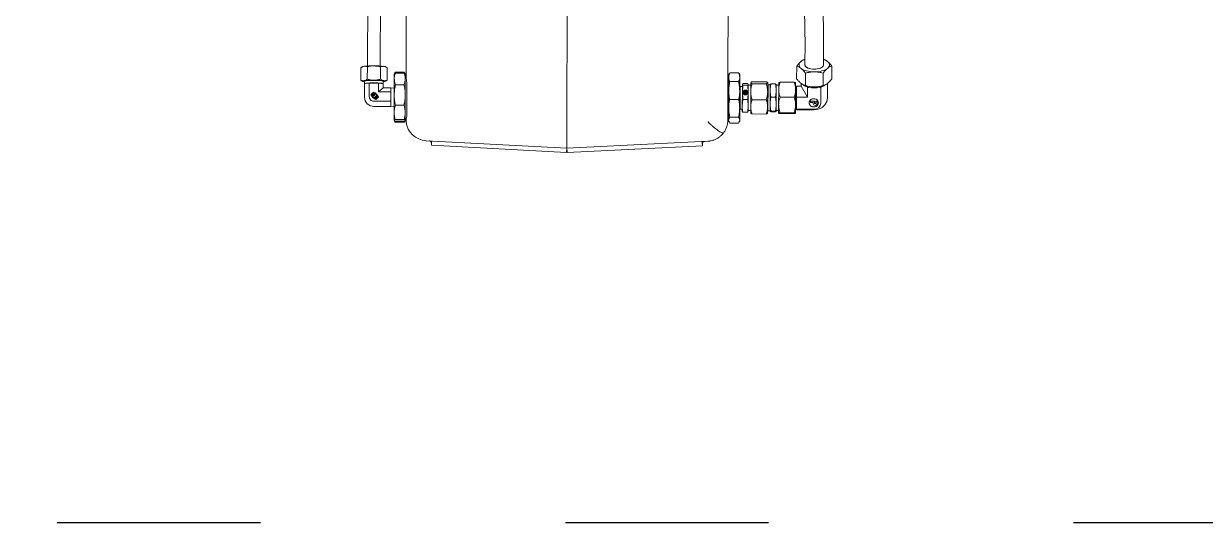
# Model space of a CAD drawing. Extents: x 766778 to 845620, y 133762 to 209800.
# Drawn here: x 787697 to 789093, y 189493 to 190082 of the extents above; entities that cross this region are included whole.
import ezdxf

# ---------------------------------------------------------------- set-up
doc = ezdxf.new("R2010")
doc.units = 0
doc.header["$MEASUREMENT"] = 0
doc.linetypes.add('ACAD_ISO03W100', pattern=[30, 12, -18])
doc.layers.get('0').update_dxf_attribs({"color": 1, "linetype": 'CONTINUOUS'})

# ---------------------------------------------------------------- blocks, each defined once
blk = doc.blocks.new('fifui')
at = {"color": 252, "linetype": 'Continuous', "lineweight": 5}
for p, q in [((404822.6, -8672.6), (404822.6, -8978.4)), ((404868.1, -8989.9), (404868.1, -8679.9)), ((405248.1, -8679.9), (405248.1, -8989.9)), ((405058.1, -9052.1), (405058.1, -8689.7)), ((404837.6, -8978.4), (404837.6, -8742.1)), ((405339.1, -8949.4), (405339.1, -8976.1)), ((405361.1, -8976.1), (405361.1, -8949.4)), ((404814.5, -8995), (404814.5, -8980.4)), ((404816.7, -8979.1), (404815.6, -8979.7)), ((404822.3, -8979.4), (404822.3, -8994)), ((404837.9, -8979.4), (404837.9, -8994)), ((404844.6, -8979.7), (404843.5, -8979.1)), ((404845.7, -8980.4), (404845.7, -8995)), ((404854.9, -8986.2), (404854.2, -8987.5)), ((404854.9, -8986.9), (404855.4, -8985.5)), ((404855.4, -8985.5), (404854.9, -8986.2)), ((404865.9, -8986.7), (404855.3, -8986.7)), ((404865.8, -8985.5), (404855.4, -8985.5)), ((404866.3, -8986.9), (404865.8, -8985.5)), ((404865.8, -8985.5), (404866.3, -8986.2)), ((404867, -8987.5), (404866.3, -8986.2)), ((405249.9, -8986.3), (405249.1, -8987.6)), ((405249.9, -8986.3), (405250.4, -8985.5)), ((405250.4, -8985.5), (405260.8, -8985.5)), ((405261.3, -8986.3), (405260.8, -8985.5)), ((405262.1, -8987.6), (405261.3, -8986.3)), ((405329.3, -8992.4), (405329.3, -8977.5)), ((405334.5, -8980.2), (405335.8, -8981.1)), ((405335.8, -8981.1), (405337.4, -8981.9)), ((405337.4, -8981.9), (405339.1, -8982.6)), ((405339.2, -8976.6), (405339.1, -8976.1)), ((405339.2, -8976.7), (405339.1, -8976.1)), ((405339.1, -8982.6), (405341.1, -8983.2)), ((405339.5, -8977.5), (405339.2, -8976.6)), ((405339.6, -8977.6), (405339.2, -8976.7)), ((405340.3, -8978.3), (405339.5, -8977.5)), ((405340.4, -8978.5), (405339.6, -8977.6)), ((405339.7, -9000.7), (405339.7, -8985.8)), ((405341.3, -8979.1), (405340.3, -8978.3)), ((405341.5, -8979.2), (405340.4, -8978.5)), ((405341.1, -8983.2), (405343.2, -8983.7)), ((405342.6, -8979.8), (405341.3, -8979.1)), ((405342.9, -8979.9), (405341.5, -8979.2)), ((405344.2, -8980.3), (405342.6, -8979.8)), ((405344.5, -8980.4), (405342.9, -8979.9)), ((405343.2, -8983.7), (405345.4, -8984.1)), ((405346, -8980.7), (405344.2, -8980.3)), ((405346.2, -8980.8), (405344.5, -8980.4)), ((405345.4, -8984.1), (405347.7, -8984.3)), ((405347.9, -8981), (405346, -8980.7)), ((405348.1, -8981), (405346.2, -8980.8)), ((405347.7, -8984.3), (405350.1, -8984.3)), ((405349.8, -8981.1), (405347.9, -8981)), ((405350.1, -8981.1), (405348.1, -8981)), ((405351.8, -8981.1), (405349.8, -8981.1)), ((405352.1, -8981), (405350.1, -8981.1)), ((405350.1, -8984.3), (405352.4, -8984.3)), ((405353.7, -8980.8), (405351.8, -8981.1)), ((405354, -8980.8), (405352.1, -8981)), ((405352.4, -8984.3), (405354.8, -8984.1)), ((405355.5, -8980.5), (405353.7, -8980.8)), ((405355.7, -8980.4), (405354, -8980.8)), ((405354.8, -8984.1), (405357, -8983.7)), ((405357.1, -8980), (405355.5, -8980.5)), ((405357.3, -8979.9), (405355.7, -8980.4)), ((405357, -8983.7), (405359.1, -8983.2)), ((405358.5, -8979.3), (405357.1, -8980)), ((405358.7, -8979.2), (405357.3, -8979.9)), ((405359.6, -8978.6), (405358.5, -8979.3)), ((405359.8, -8978.5), (405358.7, -8979.2)), ((405359.1, -8983.2), (405361.1, -8982.6)), ((405360.5, -8977.7), (405359.6, -8978.6)), ((405360.6, -8977.6), (405359.8, -8978.5)), ((405361, -8976.9), (405360.5, -8977.7)), ((405360.5, -9000.7), (405360.5, -8985.8)), ((405361, -8976.7), (405360.6, -8977.6)), ((405361.1, -8976.1), (405361, -8976.9)), ((405361.1, -8976.1), (405361, -8976.7)), ((405361.1, -8982.6), (405362.8, -8981.9)), ((405362.8, -8981.9), (405364.4, -8981.1)), ((405364.4, -8981.1), (405365.7, -8980.2)), ((405370.9, -8977.5), (405370.9, -8992.4)), ((404814.5, -8995), (404815.6, -8995.7)), ((404815.6, -8995.7), (404816.7, -8996.3)), ((404816.7, -8996.1), (404816.6, -8996.2)), ((404816.6, -8996.2), (404816.7, -8996.3)), ((404817.1, -8995.9), (404816.7, -8996.1)), ((404816.7, -8996.3), (404817.1, -8996.5)), ((404817.6, -8995.8), (404817.1, -8995.9)), ((404817.1, -8996.5), (404817.6, -8996.6)), ((404818.4, -8995.7), (404817.6, -8995.8)), ((404817.6, -8996.6), (404818.4, -8996.7)), ((404818.4, -8996.7), (404819.1, -8996.8)), ((404819.4, -8996), (404819.1, -8996.2)), ((404819.1, -8996.2), (404819.1, -8999.2)), ((404819.1, -8996.2), (404819.1, -8996.2)), ((404824.6, -8998.5), (404819.1, -8999.2)), ((404819.4, -8999), (404819.1, -8999.1)), ((404819.1, -8999.1), (404819.1, -8999.2)), ((404819.1, -8999.2), (404819.1, -9015.1)), ((404820, -8995.9), (404819.4, -8996)), ((404820, -8998.9), (404819.4, -8999)), ((404820.9, -8995.7), (404820, -8995.9)), ((404820.9, -8998.7), (404820, -8998.9)), ((404822.1, -8995.6), (404820.9, -8995.7)), ((404822.1, -8998.6), (404820.9, -8998.7)), ((404823.6, -8995.5), (404822.1, -8995.6)), ((404823.6, -8998.5), (404822.1, -8998.6)), ((404825.3, -8995.4), (404823.6, -8995.5)), ((404825.3, -8998.4), (404823.6, -8998.5)), ((404835.6, -8998.5), (404824.6, -8998.5)), ((404824.6, -8998.5), (404824.6, -9014.4)), ((404827.2, -8995.4), (404825.3, -8995.4)), ((404827.2, -8998.4), (404825.3, -8998.4)), ((404829.1, -8995.4), (404827.2, -8995.4)), ((404829.1, -8998.3), (404827.2, -8998.4)), ((404831.1, -8995.4), (404829.1, -8995.4)), ((404831.1, -8998.3), (404829.1, -8998.3)), ((404833, -8995.4), (404831.1, -8995.4)), ((404833, -8998.4), (404831.1, -8998.3)), ((404834.9, -8995.4), (404833, -8995.4)), ((404834.9, -8998.4), (404833, -8998.4)), ((404836.6, -8995.5), (404834.9, -8995.4)), ((404836.6, -8998.5), (404834.9, -8998.4)), ((404835.6, -9008.9), (404835.6, -8998.5)), ((404835.6, -8998.5), (404841.1, -8999.2)), ((404838, -8995.6), (404836.6, -8995.5)), ((404838, -8998.6), (404836.6, -8998.5)), ((404839.3, -8995.7), (404838, -8995.6)), ((404839.3, -8998.7), (404838, -8998.6)), ((404840.2, -8995.9), (404839.3, -8995.7)), ((404840.2, -8998.9), (404839.3, -8998.7)), ((404840.8, -8996), (404840.2, -8995.9)), ((404840.8, -8999), (404840.2, -8998.9)), ((404841.1, -8996.2), (404840.8, -8996)), ((404841.1, -8999.1), (404840.8, -8999)), ((404841.1, -8999.2), (404841.1, -8996.2)), ((404841.1, -8996.2), (404841.1, -8996.2)), ((404841.1, -8996.8), (404841.8, -8996.7)), ((404841.1, -8999.2), (404841.1, -8999.1)), ((404841.1, -9004.2), (404841.1, -8999.2)), ((404842.6, -8995.8), (404841.8, -8995.7)), ((404841.8, -8996.7), (404842.6, -8996.6)), ((404843.1, -8995.9), (404842.6, -8995.8)), ((404842.6, -8996.6), (404843.1, -8996.5)), ((404843.5, -8996.1), (404843.1, -8995.9)), ((404843.1, -8996.5), (404843.5, -8996.3)), ((404843.5, -8996.3), (404844.6, -8995.7)), ((404843.6, -8996.2), (404843.5, -8996.1)), ((404843.5, -8996.3), (404843.6, -8996.2)), ((404844.6, -8995.7), (404845.7, -8995)), ((404854.2, -8987.5), (404854.1, -8987.6)), ((404854.1, -8987.6), (404854.1, -8993.2)), ((404854.1, -9012.4), (404854.1, -8993.2)), ((404865.6, -9000.5), (404855.5, -9000.5)), ((404867.1, -8987.6), (404867, -8987.5)), ((404868.1, -8987.6), (404867.1, -8987.6)), ((404867.1, -8993.2), (404867.1, -8987.6)), ((404867.1, -9012.4), (404867.1, -8993.2)), ((404869.1, -9035.8), (404869.1, -8999.5)), ((405249.1, -8987.6), (405248.1, -8987.6)), ((405248.1, -9041.5), (405248.1, -8989.9)), ((405249.1, -8987.6), (405249.1, -8990.8)), ((405249.1, -8990.8), (405249.1, -9006.9)), ((405250.4, -8996), (405260.8, -8996)), ((405262.1, -8990.8), (405262.1, -8987.6)), ((405262.1, -9006.9), (405262.1, -8990.8)), ((405265.2, -8999.2), (405265.6, -8998.2)), ((405265.6, -9000.3), (405265.2, -8999.2)), ((405265.2, -9008.8), (405265.2, -8999.2)), ((405265.2, -9008.8), (405265.6, -9000.3)), ((405265.6, -8998.2), (405271.7, -8998.2)), ((405271.7, -9000.3), (405265.6, -9000.3)), ((405271.7, -8998.2), (405272.1, -8999.2)), ((405272.1, -8999.2), (405271.7, -9000.3)), ((405271.7, -9000.3), (405272.1, -9008.8)), ((405272.1, -9008.8), (405272.1, -8999.2)), ((405275.1, -9000.1), (405272.1, -9000.1)), ((405275.2, -8997), (405275.1, -8997.1)), ((405275.1, -8997.3), (405275.3, -8997)), ((405275.1, -8997.1), (405275.1, -8997.3)), ((405275.1, -8997.3), (405275.1, -9008)), ((405293.5, -8996.1), (405276.7, -8996.1)), ((405276.7, -8998.4), (405293.5, -8998.4)), ((405294.9, -8997), (405295.1, -8997.3)), ((405295.1, -8997.1), (405295, -8997)), ((405295.1, -8997.1), (405295.1, -8997.3)), ((405295.1, -8997.3), (405295.1, -9008)), ((405295.5, -8999.6), (405295.1, -9001.2)), ((405298.2, -8999.6), (405295.5, -8999.6)), ((405295.5, -9030.6), (405295.5, -8999.6)), ((405298.2, -9004.6), (405298.8, -8998.7)), ((405298.8, -8998.7), (405298.2, -8999.1)), ((405298.2, -9004.6), (405298.2, -8999.1)), ((405304.5, -8998.7), (405298.8, -8998.7)), ((405304.5, -8998.7), (405305.1, -9004.6)), ((405305.1, -8999.1), (405304.5, -8998.7)), ((405305.1, -8999.1), (405305.1, -9004.6)), ((405308.1, -9000.1), (405305.1, -9000.1)), ((405308.1, -9005.4), (405308.1, -8997.2)), ((405309.7, -8996.7), (405326.5, -8996.7)), ((405328.1, -8997.2), (405328.1, -9005.4)), ((405334.5, -9001.3), (405329.1, -9001.3)), ((405329.1, -9001.3), (405329.1, -9014.4)), ((405334.5, -8998), (405334.5, -9001.3)), ((405334.5, -9001.3), (405342.3, -9014.4)), ((405341.2, -9001), (405342.1, -9001.2)), ((405358.1, -9001.2), (405359, -9001)), ((405365.7, -9015.1), (405365.7, -8998)), ((404826.7, -9012.1), (404829.7, -9009.1)), ((404829.7, -9009.1), (404826.7, -9012.2)), ((404827.6, -9012.4), (404827.6, -9012.4)), ((404827.8, -9011.8), (404829.4, -9010.2)), ((404828.6, -9012.1), (404828.5, -9012.3)), ((404828.5, -9012.3), (404828.5, -9012.5)), ((404828.6, -9012.1), (404829.7, -9011.1)), ((404828.6, -9012.1), (404829.7, -9011.1)), ((404830.4, -9011.8), (404829.4, -9012.9)), ((404831.4, -9011.9), (404829.5, -9013.9)), ((404831.4, -9012), (404829.5, -9013.9)), ((404829.7, -9009.1), (404829.7, -9009.1)), ((404830, -9015.6), (404830.6, -9015.1)), ((404831.6, -9014.6), (404832.2, -9014)), ((404832.6, -9015.6), (404831.6, -9014.6)), ((404832.6, -9015.6), (404831.6, -9014.6)), ((404831.6, -9014.6), (404831.6, -9014.6)), ((404831.7, -9011.4), (404831.7, -9011.4)), ((404832.2, -9014), (404833.2, -9015)), ((404834.7, -9014.7), (404832.3, -9017.1)), ((404834.7, -9014.7), (404832.3, -9017.1)), ((404835.4, -9014.8), (404832.4, -9017.8)), ((404833.2, -9012.4), (404832.6, -9013)), ((404832.6, -9013), (404832.6, -9013)), ((404833.2, -9015), (404833.7, -9014.5)), ((404834.7, -9014.7), (404834.7, -9014.7)), ((404841.1, -9004.2), (404835.6, -9008.9)), ((404850.1, -9008.9), (404835.6, -9008.9)), ((404850.1, -9004.2), (404841.1, -9004.2)), ((404854.1, -9004.3), (404850.1, -9004.2)), ((404850.1, -9004.2), (404850.1, -9008.9)), ((404850.1, -9004.2), (404850.1, -9004.2)), ((404850.1, -9009.1), (404850.1, -9008.9)), ((404850.1, -9008.9), (404850.1, -9008.9)), ((404850.1, -9009.1), (404850.1, -9019.8)), ((404854.1, -9012.4), (404854.1, -9033.3)), ((404867.1, -9033.3), (404867.1, -9012.4)), ((405249.1, -9006.9), (405249.1, -9026.9)), ((405262.5, -9001.6), (405262.1, -9003)), ((405262.1, -9026.9), (405262.1, -9006.9)), ((405265.2, -9001.6), (405262.5, -9001.6)), ((405262.5, -9028.6), (405262.5, -9001.6)), ((405265.6, -9017.2), (405265.2, -9008.8)), ((405265.2, -9024.7), (405265.2, -9008.8)), ((405266.9, -9007.6), (405266.9, -9007.7)), ((405266.9, -9009.5), (405266.9, -9009.3)), ((405266.9, -9009.3), (405267.5, -9009.3)), ((405270.3, -9005.9), (405267, -9005.9)), ((405267, -9005.9), (405267, -9006)), ((405270.3, -9006), (405267, -9006)), ((405267, -9011.6), (405270.3, -9011.6)), ((405267.3, -9011.4), (405267.3, -9011.2)), ((405270, -9011.2), (405267.3, -9011.2)), ((405270, -9011.4), (405267.3, -9011.4)), ((405269.7, -9008.2), (405267.6, -9008.2)), ((405269.7, -9008.3), (405267.6, -9008.3)), ((405267.7, -9006.3), (405269.5, -9006.3)), ((405267.7, -9010.7), (405268.3, -9010.7)), ((405268.1, -9006.9), (405269.2, -9006.9)), ((405268.1, -9007), (405269.2, -9007)), ((405269.2, -9007.6), (405268.1, -9007.6)), ((405268.3, -9010.7), (405268.3, -9009.6)), ((405268.3, -9009.6), (405269, -9009.6)), ((405269, -9009.6), (405269, -9010.7)), ((405269, -9010.7), (405269.5, -9010.7)), ((405269.8, -9009.3), (405270.4, -9009.3)), ((405270, -9011.2), (405270, -9011.4)), ((405270.3, -9005.9), (405270.3, -9006)), ((405270.3, -9007.7), (405270.3, -9007.6)), ((405270.4, -9009.5), (405270.4, -9009.3)), ((405272.1, -9008.8), (405271.7, -9017.2)), ((405272.1, -9024.7), (405272.1, -9008.8)), ((405275.1, -9008), (405275.1, -9025.8)), ((405295.1, -9008), (405295.1, -9025.8)), ((405298.2, -9008.4), (405298.2, -9004.6)), ((405298.8, -9014.3), (405298.2, -9008.4)), ((405298.2, -9020.5), (405298.2, -9008.4)), ((405298.2, -9020.5), (405298.8, -9014.3)), ((405298.8, -9014.3), (405304.5, -9014.3)), ((405305.1, -9008.4), (405304.5, -9014.3)), ((405304.5, -9014.3), (405305.1, -9020.5)), ((405305.1, -9004.6), (405305.1, -9008.4)), ((405305.1, -9008.4), (405305.1, -9020.5)), ((405308.1, -9023.4), (405308.1, -9005.4)), ((405309.7, -9014.2), (405326.5, -9014.2)), ((405329.1, -9004.1), (405328.1, -9004.1)), ((405328.1, -9005.4), (405328.1, -9023.4)), ((405329.1, -9014.4), (405329.1, -9028.3)), ((405342.3, -9014.4), (405329.1, -9014.4)), ((405342.3, -9002.7), (405341.7, -9002.2)), ((405342.3, -9002.7), (405342.3, -9014.4)), ((405342.3, -9002.7), (405343.6, -9002.7)), ((405357.9, -9002.7), (405356.6, -9002.7)), ((405357.9, -9002.7), (405358.5, -9002.2)), ((405357.9, -9002.7), (405357.9, -9021.3)), ((405365.5, -9017.3), (405365.7, -9015.1)), ((404830, -9015.7), (404830, -9015.6)), ((404850.1, -9019.9), (404830.1, -9019.9)), ((404830.1, -9026.1), (404850.1, -9026.1)), ((404832.1, -9016.1), (404832.6, -9015.6)), ((404832.3, -9017.1), (404832.3, -9017.1)), ((404850.1, -9019.9), (404850.1, -9019.8)), ((404850.1, -9019.9), (404850.1, -9026)), ((404850.1, -9019.9), (404850.1, -9019.9)), ((404850.1, -9026.1), (404854.1, -9025.9)), ((404850.1, -9026.1), (404850.1, -9026)), ((404865.6, -9024.4), (404855.5, -9024.4)), ((405249.1, -9026.9), (405249.1, -9041.4)), ((405250.3, -9017.2), (405260.9, -9017.2)), ((405262.1, -9041.4), (405262.1, -9026.9)), ((405262.1, -9027.3), (405262.5, -9028.6)), ((405262.5, -9028.6), (405265.2, -9028.6)), ((405265.2, -9024.7), (405265.6, -9017.2)), ((405265.6, -9032.1), (405265.2, -9024.7)), ((405265.2, -9024.7), (405265.2, -9031.1)), ((405271.7, -9017.2), (405265.6, -9017.2)), ((405271.7, -9017.2), (405272.1, -9024.7)), ((405272.1, -9024.7), (405271.7, -9032.1)), ((405272.1, -9024.7), (405272.1, -9031.1)), ((405275.1, -9025.8), (405275.1, -9033.1)), ((405276.7, -9017.5), (405293.5, -9017.5)), ((405295.1, -9025.8), (405295.1, -9033.1)), ((405295.1, -9029.1), (405295.5, -9030.6)), ((405298.2, -9024.5), (405298.2, -9020.5)), ((405298.8, -9030.7), (405298.2, -9024.5)), ((405298.2, -9031), (405298.2, -9024.5)), ((405305.1, -9024.5), (405304.5, -9030.7)), ((405305.1, -9020.5), (405305.1, -9024.5)), ((405305.1, -9031), (405305.1, -9024.5)), ((405308.1, -9033.1), (405308.1, -9023.4)), ((405328.1, -9023.4), (405328.1, -9033.1)), ((405328.1, -9026.1), (405329.1, -9026.1)), ((405329.1, -9028.3), (405350.1, -9028.3)), ((405329.1, -9028.3), (405329.1, -9029)), ((405329.1, -9029), (405350.1, -9029)), ((405344.1, -9020.9), (405344.3, -9019.6)), ((405344.3, -9022.2), (405344.1, -9020.9)), ((405344.3, -9019.6), (405344.9, -9018.5)), ((405344.9, -9023.3), (405344.3, -9022.2)), ((405344.9, -9018.5), (405345.7, -9017.5)), ((405345.7, -9024.3), (405344.9, -9023.3)), ((405345.7, -9017.5), (405346.9, -9016.7)), ((405350.4, -9018.9), (405345.7, -9018.9)), ((405345.7, -9019.1), (405345.7, -9018.9)), ((405345.7, -9020.4), (405345.7, -9019.1)), ((405345.7, -9019.1), (405350.4, -9019.1)), ((405348.8, -9020.4), (405345.7, -9020.4)), ((405346.9, -9025.1), (405345.7, -9024.3)), ((405346.9, -9016.7), (405348.2, -9016.2)), ((405348.2, -9025.6), (405346.9, -9025.1)), ((405348.2, -9016.2), (405349.6, -9016)), ((405349.6, -9025.7), (405348.2, -9025.6)), ((405348.8, -9021.8), (405348.8, -9020.4)), ((405349.6, -9016), (405351, -9016.2)), ((405351, -9025.6), (405349.6, -9025.7)), ((405350.1, -9029), (405352.5, -9028.8)), ((405350.4, -9019.1), (405350.4, -9018.9)), ((405350.4, -9019.1), (405350.4, -9021.8)), ((405351.9, -9021.7), (405350.4, -9021.7)), ((405350.4, -9021.8), (405351.9, -9021.8)), ((405351, -9016.2), (405352.3, -9016.7)), ((405352.3, -9025.1), (405351, -9025.6)), ((405353.5, -9018.9), (405351.9, -9018.9)), ((405351.9, -9019.1), (405351.9, -9018.9)), ((405351.9, -9021.8), (405351.9, -9019.1)), ((405351.9, -9019.1), (405353.5, -9019.1)), ((405352.3, -9016.7), (405353.5, -9017.5)), ((405353.5, -9024.3), (405352.3, -9025.1)), ((405352.5, -9028.8), (405354.9, -9028.3)), ((405353.5, -9017.5), (405354.3, -9018.5)), ((405353.5, -9018.9), (405353.5, -9019.1)), ((405353.5, -9019.1), (405353.5, -9021.8)), ((405354.3, -9023.3), (405353.5, -9024.3)), ((405354.3, -9018.5), (405354.9, -9019.6)), ((405354.9, -9022.2), (405354.3, -9023.3)), ((405354.9, -9019.6), (405355.1, -9020.9)), ((405355.1, -9020.9), (405354.9, -9022.2)), ((405354.9, -9028.3), (405357.2, -9027.5)), ((405357.2, -9027.5), (405359.3, -9026.3)), ((405359.3, -9026.3), (405361.1, -9024.9)), ((405361.1, -9024.9), (405362.7, -9023.3)), ((405362.7, -9023.3), (405364, -9021.4)), ((405364, -9021.4), (405364.9, -9019.4)), ((405364.9, -9019.4), (405365.5, -9017.3)), ((404854.1, -9033.3), (404854.1, -9042.5)), ((404854.3, -9042.8), (404854.1, -9042.5)), ((404854.1, -9042.5), (404854.1, -9042.6)), ((404854.1, -9042.6), (404854.2, -9042.8)), ((404854.3, -9043), (404854.9, -9044)), ((404865.9, -9041.4), (404855.3, -9041.4)), ((404866.3, -9044), (404866.9, -9043)), ((404867, -9042.8), (404867.1, -9042.6)), ((404867.1, -9042.5), (404867.1, -9033.3)), ((404867.1, -9042.5), (404867.1, -9042.6)), ((404867.1, -9042.6), (404868.2, -9042.6)), ((404868.2, -9044.1), (404868.2, -9041.7)), ((405248.1, -9042.6), (405249.1, -9042.6)), ((405249.1, -9041.4), (405249.1, -9042.6)), ((405249.1, -9042.6), (405249.9, -9044)), ((405250.5, -9037.8), (405260.6, -9037.8)), ((405261.3, -9044), (405262.1, -9042.6)), ((405262.1, -9041.4), (405262.1, -9042.6)), ((405265.2, -9031), (405265.6, -9032.1)), ((405271.7, -9032.1), (405265.6, -9032.1)), ((405271.7, -9032.1), (405272.1, -9031)), ((405272.1, -9030.1), (405275.1, -9030.1)), ((405275.1, -9033.1), (405275.2, -9033.3)), ((405276.7, -9034.2), (405293.5, -9034.2)), ((405295, -9033.3), (405295.1, -9033.1)), ((405295.5, -9030.6), (405298.2, -9030.6)), ((405298.2, -9031), (405298.8, -9030.7)), ((405298.2, -9031.2), (405298.2, -9031)), ((405298.8, -9031.5), (405298.2, -9031.2)), ((405304.5, -9030.7), (405298.8, -9030.7)), ((405304.5, -9031.5), (405298.8, -9031.5)), ((405304.5, -9030.7), (405305.1, -9031)), ((405305.1, -9031.2), (405304.5, -9031.5)), ((405305.1, -9030.1), (405308.1, -9030.1)), ((405305.1, -9031), (405305.1, -9031.2)), ((405309.7, -9032.6), (405326.5, -9032.6)), ((405326.5, -9033.6), (405309.7, -9033.6)), ((404865.9, -9044.6), (404855.3, -9044.6)), ((404865.8, -9043.6), (404855.4, -9043.6)), ((405250.5, -9045), (405260.6, -9045)), ((405058.1, -9075.1), (404891.8, -9066.4)), ((404898.1, -9071.8), (404898.3, -9066.8)), ((405224.4, -9066.4), (405058.1, -9075.1)), ((405218.1, -9071.8), (405217.9, -9066.8)), ((405057.8, -9080.1), (404898.1, -9071.8)), ((405057.8, -9080.1), (405058.1, -9075.1)), ((405058.4, -9080.1), (405058.1, -9075.1)), ((405058.4, -9080.1), (405218.1, -9071.8))]:
    blk.add_line(p, q, dxfattribs=at)
for centre, radius, start, end in [((405337, -8976.1), 4.83, 121.1788, 238.8212), ((405344.1, -8984.7), 16, 108.4073, 127.0497), ((405356, -8984.7), 16, 52.9503, 71.5927), ((405363.2, -8976.1), 4.83, 301.1787, 58.8213), ((404818.8, -8984.6), 5.9, 94.2516, 111.1033), ((404828.8, -9081.9), 103.7, 89.3005, 95.7703), ((404831.4, -9081.9), 103.7, 84.2297, 90.6995), ((404841.3, -8984.6), 5.91, 68.8972, 85.7483), ((404828.8, -9098.8), 103.7, 89.3003, 95.7708), ((404831.4, -9098.8), 103.7, 84.2292, 90.6997), ((405344.5, -8990.8), 11.7, 224.4318, 255.9297), ((405349.9, -8966), 36.1, 257.4838, 270.2494), ((405350.3, -8966), 36.1, 269.7506, 282.5162), ((405355.6, -8990.6), 11.9, 284.2431, 314.2472), ((404830.1, -9015.1), 11, 180.085, 270.0841), ((404830.1, -9014.4), 5.48, 180.0837, 270.0853), ((404837.1, -9007.4), 11.5, 204.5981, 245.5708), ((404828.4, -9012.4), 0.801, 134.8806, 209.9245), ((404828.4, -9012.4), 0.801, 180.0056, 209.9317), ((404837.1, -9007.4), 10.9, 209.9209, 215.927), ((404837.1, -9007.4), 10.9, 209.9209, 215.927), ((404828.9, -9013.3), 0.806, 215.9798, 314.8937), ((404828.9, -9013.3), 0.806, 215.9798, 314.8937), ((404829, -9012.5), 0.517, 135.0825, 315.0858), ((404830, -9010.8), 0.807, 60.2223, 134.8833), ((404825, -9019.6), 11.5, 24.598, 65.5711), ((404825, -9019.6), 11.5, 24.598, 65.5711), ((404830.1, -9011.4), 0.517, 315.0849, 135.0857), ((404830.1, -9011.5), 0.518, 1.4296, 134.9663), ((404825, -9019.6), 10.9, 54.237, 60.2227), ((404837.1, -9007.3), 10.1, 229.649, 240.2221), ((404830.9, -9011.4), 0.801, 314.8964, 54.2849), ((404830.9, -9011.4), 0.801, 314.8975, 359.9858), ((404825, -9019.6), 10.1, 29.9255, 40.5209), ((404825, -9019.6), 10.1, 29.9255, 40.5209), ((404825, -9019.6), 10.9, 26.6608, 40.8612), ((405274, -9008.8), 7.62, 157.7257, 202.2743), ((405274, -9008.9), 7.65, 157.7556, 179.9484), ((405267.5, -9007.6), 0.596, 172.85, 272.9215), ((405267.5, -9007.7), 0.603, 182.3207, 272.6338), ((405274.1, -9008.7), 7.27, 184.6367, 199.9848), ((405274.1, -9008.9), 7.27, 184.636, 199.9855), ((405274.1, -9008.8), 7.28, 163.5411, 170.0296), ((405267.7, -9006.9), 0.623, 88.4784, 161.6406), ((405274.2, -9008.8), 6.72, 184.9881, 196.4688), ((405268, -9007.2), 0.372, 86.0106, 273.9894), ((405268, -9007.4), 0.394, 87.918, 167.9562), ((405269.3, -9007.2), 0.372, 266.01, 93.99), ((405269.2, -9007.4), 0.394, 12.0449, 92.0815), ((405269.6, -9006.9), 0.623, 18.3592, 91.5217), ((405263.1, -9008.8), 6.72, 343.5312, 355.0119), ((405269.7, -9007.6), 0.596, 267.0787, 7.1495), ((405269.7, -9007.7), 0.603, 267.3666, 357.6786), ((405263.2, -9008.7), 7.27, 340.015, 355.3633), ((405263.2, -9008.9), 7.27, 340.0143, 355.364), ((405263.2, -9008.8), 7.28, 9.9713, 16.4585), ((405263.3, -9008.8), 7.62, 337.7258, 22.2742), ((405263.2, -9008.9), 7.65, 0.0516, 22.2442), ((405348.6, -8979.8), 23.4, 252.7566, 257.5213), ((405350.1, -8972.2), 31.1, 257.8786, 282.1214), ((405351.6, -8979.8), 23.4, 282.4786, 287.2435), ((404837.1, -9007.3), 10.9, 229.3134, 243.478), ((404837.1, -9007.4), 10.9, 229.3134, 243.478), ((405349.3, -9020.4), 5.18, 183.5921, 273.1901), ((405351.2, -9021.6), 2.35, 185.4657, 354.5343), ((405349.9, -9020.4), 5.18, 266.8099, 356.4079), ((405350.5, -9020.9), 7.4, 266.81, 356.4081), ((404893.1, -9041.5), 25, 186.0917, 267), ((405221, -9069.6), 3, 93, 183)]:
    blk.add_arc(centre, radius, start, end, dxfattribs=at)
blk.add_ellipse((405296.9, -9062.6), major_axis=(238.8, -10.6), ratio=0.104281, start_param=3.146242, end_param=3.14741, dxfattribs=at)
for points, knots in [([(405336, -8883.6), (405336, -8883.9), (405336.1, -8884.7), (405336.3, -8886.2), (405336.6, -8888.3), (405336.8, -8890.6), (405337, -8893.3), (405337.2, -8896.1), (405337.5, -8899.2), (405337.7, -8902.5), (405337.9, -8906), (405338.1, -8909.5), (405338.2, -8913.3), (405338.4, -8917.1), (405338.6, -8920.9), (405338.7, -8924.8), (405338.8, -8928.8), (405338.9, -8932.7), (405339, -8936.6), (405339, -8940.4), (405339.1, -8944.1), (405339.1, -8947.1), (405339.1, -8948.8), (405339.1, -8949.4)], [0, 0, 0, 0, 0.026349, 0.072547, 0.119865, 0.168254, 0.217362, 0.266962, 0.316905, 0.367091, 0.417452, 0.46794, 0.518519, 0.569165, 0.619858, 0.670581, 0.721321, 0.772064, 0.822794, 0.8735, 0.924165, 0.974774, 1, 1, 1, 1]), ([(405361.1, -8949.4), (405361.1, -8948.8), (405361.1, -8946.9), (405361.1, -8943.8), (405361, -8939.9), (405361, -8936), (405360.9, -8932), (405360.8, -8928), (405360.7, -8924), (405360.5, -8920), (405360.4, -8916), (405360.2, -8912.1), (405360, -8908.3), (405359.8, -8904.5), (405359.6, -8900.9), (405359.4, -8897.5), (405359.2, -8894.2), (405358.9, -8891.1), (405358.7, -8888.2), (405358.4, -8885.5), (405358.1, -8883), (405357.9, -8881.4), (405357.8, -8880.7), (405357.8, -8880.6)], [0, 0, 0, 0, 0.026578, 0.077253, 0.127864, 0.178416, 0.228928, 0.279415, 0.32989, 0.380364, 0.430848, 0.481351, 0.53189, 0.582478, 0.633138, 0.683895, 0.734785, 0.78586, 0.837197, 0.888917, 0.941222, 0.993096, 1, 1, 1, 1]), ([(405334.5, -8971.9), (405333.6, -8972.7), (405331.9, -8974.2), (405330.2, -8976.4), (405329.3, -8977.5)], [0, 0, 0, 0, 0.49451, 1, 1, 1, 1]), ([(405339.1, -8969.5), (405338.5, -8969.7), (405336.9, -8970.2), (405335.4, -8971.3), (405334.5, -8971.9)], [0, 0, 0, 0, 0.42778, 1, 1, 1, 1]), ([(405365.7, -8971.9), (405364.8, -8971.3), (405363.3, -8970.2), (405361.8, -8969.7), (405361.1, -8969.5)], [0, 0, 0, 0, 0.560819, 1, 1, 1, 1]), ([(405370.9, -8977.5), (405370, -8976.4), (405368.3, -8974.3), (405366.6, -8972.7), (405365.7, -8971.9)], [0, 0, 0, 0, 0.495458, 1, 1, 1, 1]), ([(404814.5, -8980.4), (404815.1, -8980), (404816.4, -8979.2), (404817.7, -8978.9), (404818.4, -8978.7)], [0, 0, 0, 0, 0.495458, 1, 1, 1, 1]), ([(404818.4, -8978.7), (404819.1, -8978.7), (404820.4, -8978.6), (404821.7, -8979.2), (404822.3, -8979.4)], [0, 0, 0, 0, 0.49451, 1, 1, 1, 1]), ([(404822.3, -8979.4), (404823.6, -8979.1), (404826.1, -8978.4), (404828.8, -8978.3), (404830.1, -8978.2)], [0, 0, 0, 0, 0.495457, 1, 1, 1, 1]), ([(404830.1, -8978.2), (404831.4, -8978.3), (404834, -8978.4), (404836.6, -8979.1), (404837.9, -8979.4)], [0, 0, 0, 0, 0.494509, 1, 1, 1, 1]), ([(404837.9, -8979.4), (404838.5, -8979.2), (404839.8, -8978.7), (404841.1, -8978.7), (404841.8, -8978.7)], [0, 0, 0, 0, 0.495457, 1, 1, 1, 1]), ([(404841.8, -8978.7), (404842.4, -8978.9), (404843.8, -8979.2), (404845, -8980), (404845.7, -8980.4)], [0, 0, 0, 0, 0.494511, 1, 1, 1, 1]), ([(404854.1, -8993.2), (404854.1, -8992.4), (404854.2, -8990.2), (404854.9, -8988), (404855.3, -8986.7)], [0, 0, 0, 0, 0.387885, 1, 1, 1, 1]), ([(404855.3, -8986.7), (404855.1, -8986.8), (404854.7, -8987), (404854.3, -8987.3), (404854.2, -8987.5), (404854.2, -8987.5)], [0, 0, 0, 0, 0.320489, 0.825658, 1, 1, 1, 1]), ([(404867.1, -8993.2), (404867.1, -8992.4), (404867, -8990.2), (404866.3, -8988), (404865.9, -8986.7)], [0, 0, 0, 0, 0.387885, 1, 1, 1, 1]), ([(404865.9, -8986.7), (404866.1, -8986.8), (404866.5, -8987), (404866.9, -8987.3), (404867, -8987.5), (404867, -8987.5)], [0, 0, 0, 0, 0.320488, 0.825658, 1, 1, 1, 1]), ([(405250.4, -8985.5), (405250, -8986.4), (405249.3, -8988.1), (405249.2, -8989.9), (405249.1, -8990.8)], [0, 0, 0, 0, 0.497168, 1, 1, 1, 1]), ([(405260.8, -8985.5), (405261.2, -8986.4), (405261.9, -8988.1), (405262, -8989.9), (405262.1, -8990.8)], [0, 0, 0, 0, 0.497168, 1, 1, 1, 1]), ([(405329.3, -8977.5), (405330.2, -8977.8), (405331.9, -8978.3), (405333.6, -8979.6), (405334.5, -8980.2)], [0, 0, 0, 0, 0.495458, 1, 1, 1, 1]), ([(405334.5, -8980.2), (405335.4, -8981), (405337.1, -8982.5), (405338.8, -8984.7), (405339.7, -8985.8)], [0, 0, 0, 0, 0.49451, 1, 1, 1, 1]), ([(405339.7, -8985.8), (405341.4, -8985.4), (405344.8, -8984.6), (405348.3, -8984.4), (405350.1, -8984.3)], [0, 0, 0, 0, 0.495458, 1, 1, 1, 1]), ([(405350.1, -8984.3), (405351.8, -8984.4), (405355.4, -8984.6), (405358.8, -8985.4), (405360.5, -8985.8)], [0, 0, 0, 0, 0.494511, 1, 1, 1, 1]), ([(405360.5, -8985.8), (405361.3, -8984.7), (405363, -8982.5), (405364.8, -8981), (405365.7, -8980.2)], [0, 0, 0, 0, 0.495458, 1, 1, 1, 1]), ([(405365.7, -8980.2), (405366.6, -8979.6), (405368.3, -8978.3), (405370, -8977.8), (405370.9, -8977.5)], [0, 0, 0, 0, 0.494511, 1, 1, 1, 1]), ([(404818.4, -8995.7), (404817.8, -8995.7), (404816.4, -8995.8), (404815.2, -8995.2), (404814.5, -8995)], [0, 0, 0, 0, 0.49451, 1, 1, 1, 1]), ([(404822.3, -8994), (404821.7, -8994.4), (404820.4, -8995.2), (404819.1, -8995.5), (404818.4, -8995.7)], [0, 0, 0, 0, 0.495458, 1, 1, 1, 1]), ([(404830.1, -8995.2), (404828.8, -8995.1), (404826.1, -8995), (404823.6, -8994.3), (404822.3, -8994)], [0, 0, 0, 0, 0.494513, 1, 1, 1, 1]), ([(404837.9, -8994), (404836.6, -8994.3), (404834.1, -8995), (404831.4, -8995.1), (404830.1, -8995.2)], [0, 0, 0, 0, 0.49546, 1, 1, 1, 1]), ([(404841.8, -8995.7), (404841.1, -8995.5), (404839.8, -8995.2), (404838.5, -8994.4), (404837.9, -8994)], [0, 0, 0, 0, 0.494512, 1, 1, 1, 1]), ([(404845.7, -8995), (404845, -8995.2), (404843.8, -8995.8), (404842.5, -8995.7), (404841.8, -8995.7)], [0, 0, 0, 0, 0.495458, 1, 1, 1, 1]), ([(404855.5, -9000.5), (404855.1, -8999.3), (404854.3, -8996.9), (404854.2, -8994.5), (404854.1, -8993.2)], [0, 0, 0, 0, 0.4969304, 1, 1, 1, 1]), ([(404854.1, -9012.4), (404854.2, -9010.2), (404854.3, -9006.2), (404855.2, -9002.3), (404855.5, -9000.5)], [0, 0, 0, 0, 0.545937, 1, 1, 1, 1]), ([(404865.6, -9000.5), (404866.1, -8999.3), (404866.9, -8996.9), (404867, -8994.5), (404867.1, -8993.2)], [0, 0, 0, 0, 0.4969304, 1, 1, 1, 1]), ([(404867.1, -9012.4), (404867, -9010.2), (404866.9, -9006.2), (404866, -9002.3), (404865.6, -9000.5)], [0, 0, 0, 0, 0.545937, 1, 1, 1, 1]), ([(404869.1, -8999.5), (404868.9, -8998.4), (404868.6, -8996.2), (404868.2, -8993), (404868.1, -8991), (404868.1, -8989.9)], [0, 0, 0, 0, 0.301062, 0.64801, 1, 1, 1, 1]), ([(405249.1, -8990.8), (405249.1, -8991.5), (405249.2, -8993.3), (405250, -8995), (405250.4, -8996)], [0, 0, 0, 0, 0.4104142, 1, 1, 1, 1]), ([(405250.4, -8996), (405250.1, -8997.3), (405249.4, -9000.9), (405249.2, -9004.5), (405249.1, -9006.9)], [0, 0, 0, 0, 0.3531735, 1, 1, 1, 1]), ([(405262.1, -8990.8), (405262.1, -8991.5), (405262, -8993.3), (405261.2, -8995), (405260.8, -8996)], [0, 0, 0, 0, 0.4104142, 1, 1, 1, 1]), ([(405260.8, -8996), (405261.1, -8997.3), (405261.8, -9000.9), (405262, -9004.5), (405262.1, -9006.9)], [0, 0, 0, 0, 0.3531735, 1, 1, 1, 1]), ([(405276.7, -8998.4), (405276.3, -8998.2), (405275.3, -8997.9), (405275.2, -8997.5), (405275.1, -8997.3)], [0, 0, 0, 0, 0.495458, 1, 1, 1, 1]), ([(405275.1, -9008), (405275.2, -9006.4), (405275.3, -9003.1), (405276.2, -9000), (405276.7, -8998.4)], [0, 0, 0, 0, 0.494509, 1, 1, 1, 1]), ([(405275.5, -8996.7), (405275.5, -8996.7), (405275.6, -8996.5), (405276.2, -8996.3), (405276.7, -8996.1)], [0, 0, 0, 0, 0.107429, 1, 1, 1, 1]), ([(405293.5, -8996.1), (405294, -8996.3), (405294.5, -8996.5), (405294.7, -8996.7), (405294.7, -8996.7)], [0, 0, 0, 0, 0.872493, 1, 1, 1, 1]), ([(405295.1, -8997.3), (405295, -8997.5), (405294.8, -8997.8), (405293.9, -8998.2), (405293.5, -8998.4)], [0, 0, 0, 0, 0.4945107, 1, 1, 1, 1]), ([(405293.5, -8998.4), (405293.9, -9000), (405294.8, -9003.1), (405295, -9006.3), (405295.1, -9008)], [0, 0, 0, 0, 0.495458, 1, 1, 1, 1]), ([(405308.1, -9005.4), (405308.2, -9004), (405308.3, -9001), (405309.2, -8998.1), (405309.7, -8996.7)], [0, 0, 0, 0, 0.49451, 1, 1, 1, 1]), ([(405309.7, -8996.7), (405309.3, -8996.8), (405308.3, -8996.9), (405308.2, -8997.1), (405308.1, -8997.2)], [0, 0, 0, 0, 0.495458, 1, 1, 1, 1]), ([(405326.5, -8996.7), (405326.9, -8998.1), (405327.8, -9001), (405328, -9003.9), (405328.1, -9005.4)], [0, 0, 0, 0, 0.495458, 1, 1, 1, 1]), ([(405328.1, -8997.2), (405328, -8997.1), (405327.8, -8996.9), (405326.9, -8996.8), (405326.5, -8996.7)], [0, 0, 0, 0, 0.49451, 1, 1, 1, 1]), ([(405334.5, -8998), (405333.6, -8997.2), (405331.9, -8995.6), (405330.2, -8993.5), (405329.3, -8992.4)], [0, 0, 0, 0, 0.494512, 1, 1, 1, 1]), ([(405339.7, -9000.7), (405338.9, -9000.4), (405337.2, -8999.8), (405335.4, -8998.6), (405334.5, -8998)], [0, 0, 0, 0, 0.495458, 1, 1, 1, 1]), ([(405350.1, -9002.1), (405348.4, -9002), (405344.8, -9001.9), (405341.4, -9001.1), (405339.7, -9000.7)], [0, 0, 0, 0, 0.494511, 1, 1, 1, 1]), ([(405360.5, -9000.7), (405358.8, -9001.1), (405355.4, -9001.9), (405351.9, -9002), (405350.1, -9002.1)], [0, 0, 0, 0, 0.495458, 1, 1, 1, 1]), ([(405365.7, -8998), (405364.8, -8998.6), (405363.1, -8999.8), (405361.3, -9000.4), (405360.5, -9000.7)], [0, 0, 0, 0, 0.494511, 1, 1, 1, 1]), ([(405370.9, -8992.4), (405370, -8993.5), (405368.3, -8995.6), (405366.6, -8997.2), (405365.7, -8998)], [0, 0, 0, 0, 0.4954571, 1, 1, 1, 1]), ([(404855.5, -9024.4), (404855.3, -9023.4), (404854.8, -9021), (404854.2, -9017), (404854.1, -9013.9), (404854.1, -9012.4)], [0, 0, 0, 0, 0.24312, 0.620071, 1, 1, 1, 1]), ([(404865.6, -9024.4), (404865.9, -9023.4), (404866.4, -9021), (404867, -9017), (404867.1, -9013.9), (404867.1, -9012.4)], [0, 0, 0, 0, 0.24312, 0.620071, 1, 1, 1, 1]), ([(405249.1, -9006.9), (405249.1, -9008.2), (405249.2, -9010.8), (405249.7, -9014.2), (405250.1, -9016.3), (405250.3, -9017.2)], [0, 0, 0, 0, 0.375165, 0.752908, 1, 1, 1, 1]), ([(405262.1, -9006.9), (405262.1, -9008.2), (405262, -9010.8), (405261.5, -9014.2), (405261.1, -9016.3), (405260.9, -9017.2)], [0, 0, 0, 0, 0.375165, 0.752908, 1, 1, 1, 1]), ([(405276.7, -9017.5), (405276.3, -9015.9), (405275.3, -9012.8), (405275.2, -9009.6), (405275.1, -9008)], [0, 0, 0, 0, 0.495457, 1, 1, 1, 1]), ([(405295.1, -9008), (405295, -9009.6), (405294.8, -9012.8), (405293.9, -9015.9), (405293.5, -9017.5)], [0, 0, 0, 0, 0.494511, 1, 1, 1, 1]), ([(405309.7, -9014.2), (405309.3, -9012.8), (405308.3, -9009.9), (405308.2, -9006.9), (405308.1, -9005.4)], [0, 0, 0, 0, 0.4954587, 1, 1, 1, 1]), ([(405308.1, -9023.4), (405308.2, -9021.9), (405308.3, -9018.7), (405309.2, -9015.7), (405309.7, -9014.2)], [0, 0, 0, 0, 0.494511, 1, 1, 1, 1]), ([(405328.1, -9005.4), (405328, -9006.9), (405327.8, -9009.9), (405326.9, -9012.7), (405326.5, -9014.2)], [0, 0, 0, 0, 0.494511, 1, 1, 1, 1]), ([(405326.5, -9014.2), (405326.9, -9015.7), (405327.8, -9018.7), (405328, -9021.8), (405328.1, -9023.4)], [0, 0, 0, 0, 0.495456, 1, 1, 1, 1]), ([(404854.1, -9033.3), (404854.1, -9032), (404854.3, -9029), (404855.1, -9026.1), (404855.5, -9024.4)], [0, 0, 0, 0, 0.429969, 1, 1, 1, 1]), ([(404867.1, -9033.3), (404867, -9032), (404866.9, -9029), (404866.1, -9026.1), (404865.6, -9024.4)], [0, 0, 0, 0, 0.429969, 1, 1, 1, 1]), ([(405250.3, -9017.2), (405249.9, -9018.8), (405249.3, -9022), (405249.1, -9025.3), (405249.1, -9026.9)], [0, 0, 0, 0, 0.4973967, 1, 1, 1, 1]), ([(405249.1, -9026.9), (405249.1, -9028.5), (405249.3, -9032.2), (405250.1, -9035.7), (405250.5, -9037.8)], [0, 0, 0, 0, 0.429966, 1, 1, 1, 1]), ([(405262.1, -9026.9), (405262, -9028.5), (405261.9, -9032.2), (405261.1, -9035.7), (405260.6, -9037.8)], [0, 0, 0, 0, 0.429966, 1, 1, 1, 1]), ([(405260.9, -9017.2), (405261.3, -9018.8), (405261.9, -9022), (405262, -9025.3), (405262.1, -9026.9)], [0, 0, 0, 0, 0.4973967, 1, 1, 1, 1]), ([(405275.1, -9025.8), (405275.2, -9024.4), (405275.3, -9021.6), (405276.2, -9018.9), (405276.7, -9017.5)], [0, 0, 0, 0, 0.494513, 1, 1, 1, 1]), ([(405276.7, -9034.2), (405276.3, -9032.8), (405275.3, -9030.1), (405275.2, -9027.3), (405275.1, -9025.8)], [0, 0, 0, 0, 0.495461, 1, 1, 1, 1]), ([(405293.5, -9017.5), (405293.9, -9018.8), (405294.8, -9021.6), (405295, -9024.4), (405295.1, -9025.8)], [0, 0, 0, 0, 0.495458, 1, 1, 1, 1]), ([(405295.1, -9025.8), (405295, -9027.2), (405294.8, -9030.1), (405293.9, -9032.8), (405293.5, -9034.2)], [0, 0, 0, 0, 0.4945107, 1, 1, 1, 1]), ([(405309.7, -9032.6), (405309.3, -9031.1), (405308.3, -9028.1), (405308.2, -9025), (405308.1, -9023.4)], [0, 0, 0, 0, 0.495461, 1, 1, 1, 1]), ([(405328.1, -9023.4), (405328, -9025), (405327.8, -9028.1), (405326.9, -9031.1), (405326.5, -9032.6)], [0, 0, 0, 0, 0.494511, 1, 1, 1, 1]), ([(404855.3, -9041.4), (404854.9, -9040.1), (404854.3, -9037.4), (404854.1, -9034.7), (404854.1, -9033.3)], [0, 0, 0, 0, 0.4973962, 1, 1, 1, 1]), ([(404854.1, -9042.5), (404854.1, -9042.4), (404854.2, -9042.1), (404854.7, -9041.7), (404855.1, -9041.5), (404855.3, -9041.4)], [0, 0, 0, 0, 0.3751655, 0.7529092, 1, 1, 1, 1]), ([(404855.3, -9044.6), (404855.1, -9044.4), (404854.7, -9043.8), (404854.5, -9043.2), (404854.4, -9042.9)], [0, 0, 0, 0, 0.465752, 1, 1, 1, 1]), ([(404855.4, -9043.6), (404855.1, -9043.5), (404854.7, -9043.3), (404854.6, -9043.1), (404854.5, -9043)], [0, 0, 0, 0, 0.681977, 1, 1, 1, 1]), ([(404865.8, -9043.6), (404866.1, -9043.5), (404866.8, -9043.1), (404867, -9042.7), (404867.1, -9042.5)], [0, 0, 0, 0, 0.353174, 1, 1, 1, 1]), ([(404865.9, -9041.4), (404866.3, -9040.1), (404866.9, -9037.4), (404867, -9034.7), (404867.1, -9033.3)], [0, 0, 0, 0, 0.4973962, 1, 1, 1, 1]), ([(404867.1, -9042.5), (404867.1, -9042.4), (404867, -9042.1), (404866.5, -9041.7), (404866.1, -9041.5), (404865.9, -9041.4)], [0, 0, 0, 0, 0.3751655, 0.7529092, 1, 1, 1, 1]), ([(404865.9, -9044.6), (404866.1, -9044.4), (404866.5, -9043.8), (404866.7, -9043.2), (404866.8, -9042.9)], [0, 0, 0, 0, 0.465751, 1, 1, 1, 1]), ([(404868.2, -9041.7), (404868.3, -9040.8), (404868.6, -9038.9), (404868.9, -9036.9), (404869.1, -9035.8)], [0, 0, 0, 0, 0.497128, 1, 1, 1, 1]), ([(404868.2, -9042.6), (404868.2, -9043.6), (404868.4, -9045.8), (404868.8, -9047.5), (404869.1, -9048.5)], [0, 0, 0, 0, 0.4014736, 1, 1, 1, 1]), ([(405248.1, -9041.5), (405248.1, -9041.6), (405248.1, -9042), (405248.1, -9042.5), (405248, -9043), (405248, -9043.5), (405247.9, -9044.5), (405247.7, -9046.3), (405247.1, -9048.8), (405246, -9051.6), (405244.6, -9054.4), (405243.2, -9056.2), (405242.6, -9057.1)], [0, 0, 0, 0, 0.0321671, 0.059072, 0.075783, 0.0925221, 0.1197366, 0.2243126, 0.4315999, 0.6388978, 0.8196348, 1, 1, 1, 1]), ([(405250.5, -9037.8), (405250.3, -9038.1), (405249.8, -9038.8), (405249.2, -9040), (405249.1, -9040.9), (405249.1, -9041.4)], [0, 0, 0, 0, 0.2431163, 0.6200704, 1, 1, 1, 1]), ([(405249.1, -9041.4), (405249.2, -9042), (405249.3, -9043.2), (405250.2, -9044.4), (405250.5, -9045)], [0, 0, 0, 0, 0.545938, 1, 1, 1, 1]), ([(405260.6, -9037.8), (405260.9, -9038.1), (405261.4, -9038.8), (405262, -9040), (405262.1, -9040.9), (405262.1, -9041.4)], [0, 0, 0, 0, 0.2431163, 0.6200704, 1, 1, 1, 1]), ([(405262.1, -9041.4), (405262, -9042), (405261.9, -9043.2), (405261, -9044.4), (405260.6, -9045)], [0, 0, 0, 0, 0.545938, 1, 1, 1, 1]), ([(405275.3, -9033.3), (405275.3, -9033.4), (405275.5, -9033.7), (405276.2, -9034), (405276.7, -9034.2)], [0, 0, 0, 0, 0.372068, 1, 1, 1, 1]), ([(405293.5, -9034.2), (405294, -9034), (405294.7, -9033.7), (405294.9, -9033.4), (405294.9, -9033.3)], [0, 0, 0, 0, 0.615479, 1, 1, 1, 1]), ([(405308.1, -9033.1), (405308.2, -9033), (405308.3, -9032.9), (405309.2, -9032.7), (405309.7, -9032.6)], [0, 0, 0, 0, 0.494511, 1, 1, 1, 1]), ([(405309.7, -9033.6), (405309.3, -9033.5), (405308.3, -9033.4), (405308.2, -9033.2), (405308.1, -9033.1)], [0, 0, 0, 0, 0.495458, 1, 1, 1, 1]), ([(405326.5, -9032.6), (405326.9, -9032.7), (405327.8, -9032.9), (405328, -9033), (405328.1, -9033.1)], [0, 0, 0, 0, 0.495458, 1, 1, 1, 1]), ([(405328.1, -9033.1), (405328, -9033.2), (405327.8, -9033.4), (405326.9, -9033.5), (405326.5, -9033.6)], [0, 0, 0, 0, 0.49451, 1, 1, 1, 1]), ([(405058.1, -9052.1), (405058.1, -9053.5), (405058.1, -9056.3), (405058.1, -9060.3), (405058.1, -9064), (405058.1, -9067.3), (405058.1, -9070.1), (405058.1, -9072.4), (405058.1, -9074), (405058.1, -9075), (405058.1, -9075.1), (405058.1, -9075.1)], [0, 0, 0, 0, 0.111282, 0.225789, 0.337073, 0.451591, 0.562781, 0.677194, 0.788413, 0.902845, 1, 1, 1, 1]), ([(405242.6, -9057.1), (405242.3, -9057.5), (405241.7, -9058.2), (405240.7, -9059.2), (405239.6, -9060.2), (405238.4, -9061.2), (405237.1, -9062.2), (405235.6, -9063.1), (405234, -9064), (405232.3, -9064.7), (405230.5, -9065.4), (405228.6, -9065.9), (405226.5, -9066.3), (405225.2, -9066.4), (405224.4, -9066.4)], [0, 0, 0, 0, 0.059601, 0.121154, 0.1847, 0.25703, 0.334015, 0.415689, 0.50208, 0.593211, 0.688594, 0.796018, 0.880939, 1, 1, 1, 1]), ([(405242.6, -9057.1), (405240.8, -9056.3), (405237.4, -9054.6), (405233.3, -9051.4), (405229.7, -9048.4), (405227.1, -9046), (405225.4, -9044.3), (405224.6, -9043.5), (405224.5, -9043.4), (405224.5, -9043.4)], [0, 0, 0, 0, 0.26288, 0.526136, 0.693792, 0.861433, 0.982984, 0.99868, 1, 1, 1, 1]), ([(404895.3, -9066.6), (404895.3, -9066.6), (404895.7, -9066.6), (404896.5, -9066.8), (404897.5, -9067.6), (404898.1, -9068.6), (404898.1, -9069.4), (404898.2, -9069.8)], [0, 0, 0, 0, 0.002158, 0.29817, 0.603433, 0.823797, 1, 1, 1, 1])]:
    blk.add_open_spline(points, degree=3, knots=knots, dxfattribs=at)
blk = doc.blocks.new('A$C7EB86452')
at = {"rotation": 352.0000000000881}
blk.add_blockref('fifui', (-398601.2, 63941.5), dxfattribs=at)
blk = doc.blocks.new('ENGINE')
at = {"color": 4, "linetype": 'Continuous', "ltscale": 12, "rotation": 7.698618751251217}
blk.add_blockref('A$C7EB86452', (945855.3, 205857.5), dxfattribs=at)
blk = doc.blocks.new('eng rm')
at = {"color": 252, "linetype": 'ACAD_ISO03W100', "ltscale": 20}
blk.add_line((787136.9, 189493), (789136.9, 189493), dxfattribs=at)

msp = doc.modelspace()

# ---------------------------------------------------------------- block references
at = {"color": 7, "linetype": 'Continuous'}
msp.add_blockref('eng rm', (0, 0), dxfattribs=at)
at = {"color": 7, "linetype": 'Continuous', "rotation": 0.1984573570547499}
msp.add_blockref('ENGINE', (-158232.80366, -17964.77499), dxfattribs=at)

doc.saveas('drawing.dxf')
